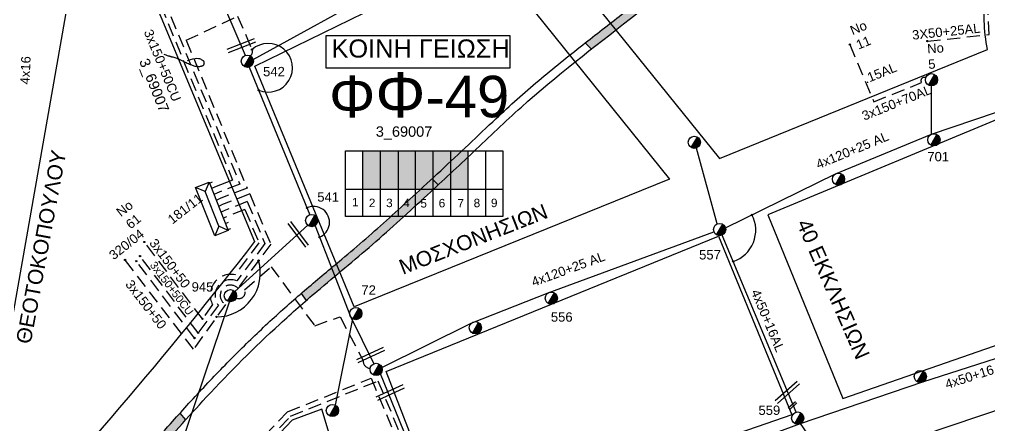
# Model space of a CAD drawing. Header units: millimetres. Extents: x 1421 to 7616, y 908 to 2861.
# Drawn here: x 5726.5 to 5913.5, y 2525.1 to 2603.4 of the extents above; entities that cross this region are included whole.
import ezdxf
from ezdxf.enums import TextEntityAlignment as Align

# ---------------------------------------------------------------- set-up
doc = ezdxf.new("R2010")
doc.units = ezdxf.units.MM
doc.linetypes.add('DASHED', pattern=[19.05, 12.7, -6.35])
for name, color, linetype, lineweight in [('3x150+50', 7, 'Continuous', 30), ('3x150+70', 7, 'Continuous', 30), ('3X50+25AL', 7, 'DASHED', 30), ('Άγνωστα', 7, 'Continuous', 30), ('Γυμνά εναέρια ΧΤ (3Φ)   4x16AL', 7, 'Continuous', 30), ('Γυμνά εναέρια ΧΤ και ΦΟΠ (3Φ)   4x50+16AL', 7, 'Continuous', 30), ('Καλώδια ΧΤ   3x150+50CU', 7, 'DASHED', 30), ('Καλώδια ΧΤ   3x150+70AL', 7, 'DASHED', 30), ('Καλώδια ΧΤ   3x150AL+50CU', 7, 'DASHED', 30), ('Συνεστραμμένα ΧΤ   4x120+25 AL', 7, 'SYN_LINE', 30), ('Υπόγεια Καλώδια Δικτύου ΧΤ   .15', 7, 'DASHED', 30)]:
    doc.layers.add(name, color=color, linetype=linetype, lineweight=lineweight)
for name, color, linetype in [('Pillar OTE', 7, 'Continuous'), ('TEXT ΚΑΛΩΔΙΩΝ', 7, 'Continuous'), ('ΑΓΝΩΣΤΟ ΕΝΑΕΡΙΟ ΚΑΛΩΔΙΟ', 7, 'Continuous'), ('ΑΓΝΩΣΤΟ ΥΠΟΓΕΙΟ ΚΑΛΩΔΙΟ', 7, 'DASHED'), ('Επιγραφές - Σχήματα', 7, 'Continuous'), ('Μηχανική τομή', 7, 'Continuous'), ('Στύλος ΦΜ', 7, 'Continuous'), ('Στύλος ΦΜ @ 1', 7, 'Continuous'), ('Συνδέσεις', 7, 'Continuous'), ('Τομή', 7, 'Continuous'), ('Υποσταθμός πόλεως', 7, 'Continuous'), ('Υπόβαθρο ΔΕΗ', 7, 'Continuous')]:
    doc.layers.add(name, color=color, linetype=linetype)
doc.styles.add('arial', font='ARIAL.TTF')
doc.styles.get("Standard").update_dxf_attribs({"font": 'ARIAL.TTF', "height": 1.8})
doc.linetypes.add('SYN_LINE', pattern='A,0.5,-0.0001,["/\\/\\/\\/",Standard,S=0.1,R=0,X=0,Y=-0.05],-0.25', length=0.7501)

# ---------------------------------------------------------------- blocks, each defined once
blk = doc.blocks.new('ΥΠΑΡΧΩΝ ΤΣΙΜΕΝΤΕΝΙΟΣ ΣΤΥΛΟΣ')
at = {"layer": 'Στύλος ΦΜ'}
blk.add_hatch(color=7, dxfattribs=at).paths.add_polyline_path([(-1.29, -2.28, 0.574793), (2.62, 0, 0.268822), (1.3, 2.27)])
at = {"layer": 'Στύλος ΦΜ', "color": 7}
blk.add_line((-1.29, -2.28), (1.3, 2.27), dxfattribs=at)
blk.add_circle((0, 0), 2.62, dxfattribs=at)
at = {"layer": 'Στύλος ΦΜ', "flags": 4}
for tag, p in [('ΑΡΙΘΜΟΣ', (-4.68, 8.05)), ('ΤΥΠΟΣ', (-4.91, 3.03))]:
    blk.add_attdef(tag, p, '', height=4, dxfattribs=at)
blk = doc.blocks.new('ΥΠΟΣΤΑΘΜΟΣ ΠΟΛΕΩΣ 9 ΑΝΑΧΩΡΗΣΕΩΝ')
at = {"layer": 'Υποσταθμός πόλεως', "ltscale": 40}
for p, q in [((-9.63, -2.82), (-9.63, -4)), ((-7.12, -2.82), (-7.12, -4)), ((-4.84, -2.82), (-4.84, -4)), ((-2.36, -2.82), (-2.36, -4)), ((0.09, -2.82), (0.09, -4)), ((2.55, -2.82), (2.55, -4)), ((5.02, -2.82), (5.02, -4)), ((7.48, -2.82), (7.48, -4)), ((9.61, -2.82), (9.61, -4))]:
    blk.add_line(p, q, dxfattribs=at)
blk.add_lwpolyline([(-10.02, 2.82), (10.02, 2.82), (10.02, -2.82), (-10.02, -2.82)], close=True, dxfattribs=at)
for points in [[(-7.21, 0), (-10.02, 2.82)], [(-10.02, -2.82), (-7.21, 0)], [(-7.21, 0), (7.21, 0)], [(7.21, 0), (10.02, 2.82)], [(10.02, -2.82), (7.21, 0)]]:
    blk.add_lwpolyline(points, dxfattribs=at)
at = {"layer": 'Υποσταθμός πόλεως', "linetype": 'SYN_LINE', "ltscale": 40, "flags": 1}
for tag, p in [('ΜΕΤΑΣΧΗΜΑΤΙΣΜΟΣ', (10.79, 1.71)), ('ΙΣΧΥΣ', (10.77, -1.08)), ('ΑΡΙΘΜΟΣ', (10.89, -3.8))]:
    blk.add_attdef(tag, p, '', height=1.8, dxfattribs=at)
blk = doc.blocks.new('_ΣΥΝΔΕΣΗ')
at = {"layer": 'Συνδέσεις', "linetype": 'SYN_LINE', "ltscale": 40}
blk.add_hatch(color=256, dxfattribs=at).paths.add_polyline_path([(0.5, -0.01, 1), (-0.5, -0.01, 1)])
at = {"layer": 'Συνδέσεις'}
blk.add_circle((0, -0.01), 0.5, dxfattribs=at)
blk = doc.blocks.new('ΤΟΜΗ')
at = {"layer": 'Τομή', "ltscale": 40}
for p, q in [((11.33, -0.65), (-11.4, -0.65)), ((11.33, -3.42), (-11.4, -3.42))]:
    blk.add_line(p, q, dxfattribs=at)
blk = doc.blocks.new('ΜΗΧΑΝΙΚΗ ΤΟΜΗ')
at = {"layer": 'Μηχανική τομή', "ltscale": 40}
for p, q in [((-3.79, 1.21), (3.79, 1.21)), ((3.79, -0.34), (-3.79, -0.34))]:
    blk.add_line(p, q, dxfattribs=at)

msp = doc.modelspace()

# ---------------------------------------------------------------- hatches: boundary and pattern name
at = {"layer": 'Καλώδια ΧΤ   3x150AL+50CU', "linetype": 'DASHED', "lineweight": -3, "ltscale": 0.2}
h = msp.add_hatch(color=1, dxfattribs=at)
h.dxf.hatch_style = 1
h.paths.add_polyline_path([(5796.11, 2578.02), (5792.67, 2578.02), (5792.67, 2570.66), (5796.11, 2570.66)])
h = msp.add_hatch(color=2, dxfattribs=at)
h.dxf.hatch_style = 1
h.paths.add_polyline_path([(5796.11, 2570.66), (5799.55, 2570.66), (5799.55, 2578.02), (5796.11, 2578.02)])
h = msp.add_hatch(color=5, dxfattribs=at)
h.dxf.hatch_style = 1
h.paths.add_polyline_path([(5802.85, 2578.02), (5799.55, 2578.02), (5799.55, 2570.66), (5802.85, 2570.65)])
h = msp.add_hatch(color=173, dxfattribs=at)
h.dxf.hatch_style = 1
h.paths.add_polyline_path([(5802.85, 2570.65), (5806.23, 2570.65), (5806.24, 2578.02), (5802.85, 2578.02)])
h = msp.add_hatch(color=85, dxfattribs=at)
h.dxf.hatch_style = 1
h.paths.add_polyline_path([(5806.23, 2570.65), (5809.63, 2570.65), (5809.63, 2578.02), (5806.24, 2578.02)])
h = msp.add_hatch(color=30, dxfattribs=at)
h.dxf.hatch_style = 1
h.paths.add_polyline_path([(5809.57, 2570.65), (5812.97, 2570.65), (5812.97, 2578.02), (5809.57, 2578.02)])
at = {"layer": 'Υπόβαθρο ΔΕΗ', "lineweight": -3, "ltscale": 0.1}
h = msp.add_hatch(color=256, dxfattribs=at)
h.dxf.hatch_style = 1
edge = h.paths.add_edge_path()
edge.add_spline(control_points=[(5691.94, 2442.28), (5692.16, 2442.58), (5694.87, 2446.18), (5700.26, 2453.48), (5706.97, 2462.99), (5711.5, 2468.97), (5713.29, 2471.32)], knot_values=[260.98887, 260.98887, 260.98887, 260.98887, 262.113706, 274.518577, 288.177921, 297.038871, 297.038871, 297.038871, 297.038871], degree=3, periodic=0)
edge.add_line((5713.29, 2471.32), (5712.02, 2472.42))
edge.add_spline(control_points=[(5712.02, 2472.42), (5711.88, 2472.24), (5711.75, 2472.06), (5710.37, 2470.25), (5709.13, 2468.61), (5706.68, 2465.33), (5705.47, 2463.67), (5702.37, 2459.38), (5700.49, 2456.74), (5697.1, 2452.03), (5695.58, 2449.96), (5692.92, 2446.37), (5691.78, 2444.85), (5690.64, 2443.33)], knot_values=[261.050003, 261.050003, 261.050003, 261.050003, 261.732834, 261.732834, 267.859852, 267.859852, 273.986871, 273.986871, 283.703429, 283.703429, 291.439526, 291.439526, 297.142348, 297.142348, 297.142348, 297.142348], degree=3, periodic=0)
edge.add_line((5690.64, 2443.33), (5691.94, 2442.28))
edge = h.paths.add_edge_path()
edge.add_spline(control_points=[(5735.17, 2499.23), (5735.83, 2500.01), (5738.55, 2503.27), (5744.03, 2509.97), (5749.33, 2515.89), (5752.46, 2519.4), (5752.66, 2519.62)], knot_values=[332.50931, 332.50931, 332.50931, 332.50931, 335.550703, 345.259731, 358.48712, 359.372362, 359.372362, 359.372362, 359.372362], degree=3, periodic=0)
edge.add_spline(control_points=[(5752.66, 2519.62), (5754.61, 2521.81), (5756.55, 2524), (5758.51, 2526.17)], knot_values=[359.372362, 359.372362, 359.372362, 359.372362, 368.154974, 368.154974, 368.154974, 368.154974], degree=3, periodic=0)
edge.add_line((5758.51, 2526.17), (5757.44, 2527.47))
edge.add_spline(control_points=[(5757.44, 2527.47), (5756.82, 2526.79), (5756.2, 2526.1), (5754.22, 2523.88), (5752.85, 2522.35), (5751.49, 2520.82)], knot_values=[359.492505, 359.492505, 359.492505, 359.492505, 362.259038, 362.259038, 368.403252, 368.403252, 368.403252, 368.403252], degree=3, periodic=0)
edge.add_spline(control_points=[(5751.49, 2520.82), (5751.41, 2520.73), (5751.32, 2520.63), (5749.79, 2518.91), (5748.34, 2517.29), (5745.75, 2514.36), (5744.6, 2513.06), (5742.33, 2510.43), (5741.21, 2509.1), (5738.58, 2505.94), (5737.07, 2504.11), (5735.03, 2501.66), (5734.5, 2501.02), (5733.97, 2500.39)], knot_values=[332.62243, 332.62243, 332.62243, 332.62243, 333.004816, 333.004816, 339.531417, 339.531417, 344.713491, 344.713491, 349.895565, 349.895565, 357.003007, 357.003007, 359.492505, 359.492505, 359.492505, 359.492505], degree=3, periodic=0)
edge.add_line((5733.97, 2500.39), (5735.17, 2499.23))
edge = h.paths.add_edge_path()
edge.add_spline(control_points=[(5896.61, 2646.8), (5901.45, 2651.15), (5906.27, 2655.53), (5910.89, 2660.11)], knot_values=[551.674484, 551.674484, 551.674484, 551.674484, 571.199355, 571.199355, 571.199355, 571.199355], degree=3, periodic=0)
edge.add_spline(control_points=[(5910.89, 2660.11), (5910.91, 2660.13), (5912.76, 2661.95), (5914.57, 2663.81), (5916.34, 2665.68)], knot_values=[571.199355, 571.199355, 571.199355, 571.199355, 571.281656, 578.987754, 578.987754, 578.987754, 578.987754], degree=3, periodic=0)
edge.add_spline(control_points=[(5916.34, 2665.68), (5917.15, 2666.53), (5917.96, 2667.39), (5918.76, 2668.26)], knot_values=[578.987754, 578.987754, 578.987754, 578.987754, 582.527531, 582.527531, 582.527531, 582.527531], degree=3, periodic=0)
edge.add_line((5918.76, 2668.26), (5917.63, 2669.49))
edge.add_spline(control_points=[(5917.63, 2669.49), (5916.8, 2668.6), (5915.97, 2667.71), (5915.14, 2666.83)], knot_values=[579.000974, 579.000974, 579.000974, 579.000974, 582.663195, 582.663195, 582.663195, 582.663195], degree=3, periodic=0)
edge.add_spline(control_points=[(5915.14, 2666.83), (5914.92, 2666.6), (5914.69, 2666.37), (5912.47, 2664.04), (5910.44, 2661.99), (5907.86, 2659.47), (5907.34, 2658.98), (5906.83, 2658.48)], knot_values=[567.142828, 567.142828, 567.142828, 567.142828, 568.110213, 568.110213, 576.851211, 576.851211, 579.000974, 579.000974, 579.000974, 579.000974], degree=3, periodic=0)
edge.add_spline(control_points=[(5906.83, 2658.48), (5904.73, 2656.47), (5902.6, 2654.49), (5897.77, 2650.08), (5895.06, 2647.65), (5891.3, 2644.28), (5890.25, 2643.34), (5889.21, 2642.4)], knot_values=[543.23113, 543.23113, 543.23113, 543.23113, 552.002269, 552.002269, 562.923172, 562.923172, 567.142828, 567.142828, 567.142828, 567.142828], degree=3, periodic=0)
edge.add_line((5889.21, 2642.4), (5890.25, 2641.1))
edge.add_spline(control_points=[(5890.25, 2641.1), (5891.65, 2642.35), (5893.76, 2644.25), (5895.88, 2646.15), (5896.61, 2646.8)], knot_values=[543.137533, 543.137533, 543.137533, 543.137533, 548.757021, 551.674464, 551.674464, 551.674464, 551.674464], degree=3, periodic=0)
edge.add_spline(control_points=[(5896.61, 2646.8), (5896.61, 2646.8), (5896.61, 2646.8), (5896.61, 2646.8)], knot_values=[551.674464, 551.674464, 551.674464, 551.674464, 551.674484, 551.674484, 551.674484, 551.674484], degree=3, periodic=0)
edge = h.paths.add_edge_path()
edge.add_spline(control_points=[(5952.15, 2709.84), (5953.69, 2712.08), (5956.79, 2716.68), (5959.77, 2721.36), (5961.25, 2723.76)], knot_values=[635.891223, 635.891223, 635.891223, 635.891223, 644.044754, 652.524779, 652.524779, 652.524779, 652.524779], degree=3, periodic=0)
edge.add_spline(control_points=[(5961.25, 2723.76), (5961.27, 2723.79), (5961.29, 2723.82), (5961.3, 2723.85)], knot_values=[652.524779, 652.524779, 652.524779, 652.524779, 652.626047, 652.626047, 652.626047, 652.626047], degree=3, periodic=0)
edge.add_spline(control_points=[(5961.3, 2723.85), (5961.75, 2724.57), (5962.19, 2725.3), (5962.63, 2726.03)], knot_values=[652.626047, 652.626047, 652.626047, 652.626047, 655.179142, 655.179142, 655.179142, 655.179142], degree=3, periodic=0)
edge.add_line((5962.63, 2726.03), (5961.16, 2726.81))
edge.add_spline(control_points=[(5961.16, 2726.81), (5960.75, 2726.14), (5960.34, 2725.47), (5959.93, 2724.81)], knot_values=[652.722274, 652.722274, 652.722274, 652.722274, 655.080982, 655.080982, 655.080982, 655.080982], degree=3, periodic=0)
edge.add_spline(control_points=[(5959.88, 2724.73), (5957.98, 2721.64), (5956.02, 2718.58), (5952.94, 2713.96), (5951.87, 2712.37), (5950.78, 2710.79)], knot_values=[635.895337, 635.895337, 635.895337, 635.895337, 646.850294, 646.850294, 652.628958, 652.628958, 652.628958, 652.628958], degree=3, periodic=0)
edge.add_spline(control_points=[(5950.78, 2710.79), (5948.44, 2707.41), (5946.04, 2704.07), (5943.58, 2700.77)], knot_values=[623.496411, 623.496411, 623.496411, 623.496411, 635.895317, 635.895317, 635.895317, 635.895317], degree=3, periodic=0)
edge.add_spline(control_points=[(5943.58, 2700.77), (5942.78, 2699.69), (5941.97, 2698.62), (5941.16, 2697.56)], knot_values=[619.46154, 619.46154, 619.46154, 619.46154, 623.496411, 623.496411, 623.496411, 623.496411], degree=3, periodic=0)
edge.add_line((5941.16, 2697.56), (5942.41, 2696.44))
edge.add_spline(control_points=[(5942.41, 2696.44), (5943.23, 2697.52), (5944.05, 2698.61), (5944.86, 2699.7)], knot_values=[619.321416, 619.321416, 619.321416, 619.321416, 623.404559, 623.404559, 623.404559, 623.404559], degree=3, periodic=0)
edge.add_spline(control_points=[(5944.86, 2699.7), (5945.68, 2700.79), (5948.15, 2704.15), (5950.56, 2707.54), (5952.15, 2709.84)], knot_values=[623.404559, 623.404559, 623.404559, 623.404559, 627.502698, 635.891223, 635.891223, 635.891223, 635.891223], degree=3, periodic=0)
h = msp.add_hatch(color=256, dxfattribs=at)
h.dxf.hatch_style = 1
edge = h.paths.add_edge_path()
edge.add_spline(control_points=[(5841.42, 2601.31), (5842.37, 2602.05), (5849.53, 2607.62), (5856.65, 2613.25), (5862.82, 2618.15), (5862.83, 2618.16)], knot_values=[480.140819, 480.140819, 480.140819, 480.140819, 483.750221, 507.333051, 507.379034, 507.379034, 507.379034, 507.379034], degree=3, periodic=0)
edge.add_line((5862.83, 2618.16), (5861.82, 2619.49))
edge.add_spline(control_points=[(5861.82, 2619.49), (5860.36, 2618.33), (5858.89, 2617.16), (5852.48, 2612.08), (5847.53, 2608.18), (5841.83, 2603.74), (5841.1, 2603.18), (5840.37, 2602.61)], knot_values=[480.111372, 480.111372, 480.111372, 480.111372, 485.732626, 485.732626, 504.663601, 504.663601, 507.423105, 507.423105, 507.423105, 507.423105], degree=3, periodic=0)
edge.add_line((5840.37, 2602.61), (5841.42, 2601.31))
edge = h.paths.add_edge_path()
edge.add_line((5841.42, 2601.31), (5840.37, 2602.61))
edge.add_spline(control_points=[(5840.37, 2602.61), (5838.76, 2601.36), (5837.15, 2600.11), (5835.55, 2598.84)], knot_values=[474.002815, 474.002815, 474.002815, 474.002815, 480.111372, 480.111372, 480.111372, 480.111372], degree=3, periodic=0)
edge.add_line((5835.55, 2598.84), (5836.72, 2597.64))
edge.add_spline(control_points=[(5836.72, 2597.64), (5838.28, 2598.87), (5839.85, 2600.09), (5841.42, 2601.31)], knot_values=[474.177458, 474.177458, 474.177458, 474.177458, 480.140819, 480.140819, 480.140819, 480.140819], degree=3, periodic=0)
h = msp.add_hatch(color=256, dxfattribs=at)
h.dxf.hatch_style = 1
edge = h.paths.add_edge_path()
edge.add_spline(control_points=[(5781.76, 2549.16), (5782.45, 2549.77), (5786.69, 2553.4), (5794.7, 2559.95), (5802.32, 2566.96), (5806.5, 2570.83), (5807.18, 2571.46)], knot_values=[400.869272, 400.869272, 400.869272, 400.869272, 403.628461, 417.606851, 431.908587, 434.690171, 434.690171, 434.690171, 434.690171], degree=3, periodic=0)
edge.add_line((5807.18, 2571.46), (5806.02, 2572.66))
edge.add_spline(control_points=[(5806.02, 2572.66), (5804.78, 2571.51), (5803.54, 2570.36), (5799.3, 2566.46), (5796.3, 2563.73), (5791.71, 2559.76), (5790.16, 2558.45), (5786.36, 2555.25), (5784.09, 2553.37), (5781.48, 2551.13), (5781.12, 2550.82), (5780.76, 2550.5)], knot_values=[400.989428, 400.989428, 400.989428, 400.989428, 406.070588, 406.070588, 418.292224, 418.292224, 424.403041, 424.403041, 433.225431, 433.225431, 434.653978, 434.653978, 434.653978, 434.653978], degree=3, periodic=0)
edge.add_line((5780.76, 2550.5), (5781.76, 2549.16))

# ---------------------------------------------------------------- linework, layer by layer
at = {"layer": '3x150+50', "color": 30, "linetype": 'DASHED', "lineweight": -3, "ltscale": 0.2}
msp.add_lwpolyline([(5770.87, 2569.72), (5774.94, 2560.03), (5768.62, 2551.55, 1.152752), (5766.2, 2548.43), (5760.06, 2539.78)], format="xyb", dxfattribs=at)
for points in [[(5770.87, 2569.72), (5765.44, 2567.6)], [(5760.06, 2539.78), (5746.86, 2557)]]:
    msp.add_lwpolyline(points, dxfattribs=at)
at = {"layer": '3x150+50', "color": 1, "linetype": 'DASHED', "lineweight": -3, "ltscale": 0.2}
msp.add_lwpolyline([(5770.41, 2568.23), (5773.8, 2560.17), (5768.42, 2552.96, 0.771992), (5764.85, 2548.26), (5760.23, 2541.95)], format="xyb", dxfattribs=at)
msp.add_lwpolyline([(5770.41, 2568.23), (5765.89, 2566.47)], dxfattribs=at)
at = {"layer": '3x150+50', "color": 2, "linetype": 'DASHED', "lineweight": -3, "ltscale": 0.2}
msp.add_lwpolyline([(5769.96, 2566.72), (5772.65, 2560.31), (5768.05, 2554.14, 0.633012), (5763.72, 2548.38), (5761.77, 2545.64)], format="xyb", dxfattribs=at)
for points in [[(5769.96, 2566.72), (5766.35, 2565.31)], [(5761.77, 2545.64), (5750.57, 2560.45)]]:
    msp.add_lwpolyline(points, dxfattribs=at)
at = {"layer": '3x150+70', "color": 1, "linetype": 'DASHED', "lineweight": -3, "ltscale": 0.2}
msp.add_lwpolyline([(5758, 2506.67), (5778.19, 2527.74), (5794.29, 2534.21), (5806.45, 2505.17, 0.2298), (5808.08, 2501.32), (5820.45, 2455.5, 0.474418), (5821.34, 2453.42)], format="xyb", dxfattribs=at)
at = {"layer": '3x150+70', "color": 5, "linetype": 'DASHED', "lineweight": -3, "ltscale": 0.2}
msp.add_lwpolyline([(5758.13, 2505.39), (5778.75, 2526.89), (5795.59, 2533.68), (5807.52, 2505.2, 0.484976), (5808.41, 2503.24)], format="xyb", dxfattribs=at)
at = {"layer": '3X50+25AL', "color": 1, "lineweight": -3, "ltscale": 0.2}
msp.add_lwpolyline([(5901.47, 2599.17), (5913.36, 2600.42)], dxfattribs=at)
at = {"layer": 'Pillar OTE', "lineweight": -3, "ltscale": 40}
for points in [[(5789.34, 2565.38), (5789.34, 2578.02), (5819.68, 2578.02), (5819.68, 2565.36), (5789.34, 2565.39)], [(5792.67, 2565.38), (5792.67, 2578.02)], [(5796.11, 2565.38), (5796.11, 2578.02)], [(5799.55, 2565.38), (5799.55, 2578.02)], [(5802.85, 2565.37), (5802.85, 2578.02)], [(5806.23, 2565.37), (5806.24, 2578.02)], [(5809.63, 2565.37), (5809.63, 2578.02)], [(5812.97, 2565.36), (5812.97, 2578.02)], [(5816.36, 2565.36), (5816.36, 2578.02)], [(5789.34, 2570.67), (5819.68, 2570.64)]]:
    msp.add_lwpolyline(points, dxfattribs=at)
at = {"layer": 'Άγνωστα', "lineweight": -3}
msp.add_lwpolyline([(5758.88, 2595.41), (5759.45, 2595.63), (5759.94, 2595.76), (5760.36, 2595.84), (5760.7, 2595.86), (5760.98, 2595.84), (5761.21, 2595.79), (5761.4, 2595.73), (5761.55, 2595.65), (5761.67, 2595.59), (5761.78, 2595.52), (5761.85, 2595.46), (5761.92, 2595.41), (5761.96, 2595.35), (5762, 2595.29), (5762.02, 2595.23), (5762.04, 2595.17), (5762.05, 2595.1), (5762.06, 2595.02), (5762.07, 2594.95), (5762.06, 2594.87), (5762.06, 2594.79), (5762.04, 2594.72), (5762.02, 2594.65), (5761.99, 2594.58), (5761.94, 2594.52), (5761.89, 2594.47), (5761.83, 2594.43), (5761.77, 2594.39), (5761.69, 2594.35), (5761.61, 2594.32), (5761.53, 2594.3), (5761.43, 2594.27), (5761.33, 2594.26), (5761.23, 2594.24), (5761.12, 2594.23), (5761.01, 2594.23), (5760.89, 2594.23), (5760.76, 2594.24), (5760.63, 2594.25), (5760.49, 2594.27), (5760.35, 2594.3), (5760.2, 2594.34), (5760.04, 2594.39), (5759.87, 2594.45), (5759.69, 2594.51), (5759.5, 2594.59), (5759.3, 2594.68), (5759.08, 2594.78), (5758.85, 2594.89), (5758.61, 2595.01), (5758.36, 2595.13), (5758.11, 2595.26), (5757.85, 2595.38), (5757.6, 2595.5), (5757.35, 2595.62), (5757.12, 2595.72), (5756.89, 2595.81), (5756.68, 2595.88), (5756.49, 2595.95), (5756.31, 2596), (5756.15, 2596.05), (5756.01, 2596.08), (5755.88, 2596.11), (5755.78, 2596.14), (5755.7, 2596.16), (5755.64, 2596.17), (5755.6, 2596.18), (5755.57, 2596.19), (5755.55, 2596.19), (5755.54, 2596.19), (5755.54, 2596.19), (5755.53, 2596.19), (5755.53, 2596.19), (5755.51, 2596.2), (5755.47, 2596.21), (5755.39, 2596.24), (5755.25, 2596.29), (5755.04, 2596.36), (5754.75, 2596.45), (5754.36, 2596.58)], dxfattribs=at)
at = {"layer": 'ΑΓΝΩΣΤΟ ΕΝΑΕΡΙΟ ΚΑΛΩΔΙΟ', "color": 27, "linetype": 'SYN_LINE', "lineweight": -3, "ltscale": 10}
msp.add_lwpolyline([(5902.29, 2581.22), (5902.26, 2590.54)], dxfattribs=at)
at = {"layer": 'ΑΓΝΩΣΤΟ ΕΝΑΕΡΙΟ ΚΑΛΩΔΙΟ', "color": 27, "lineweight": -3, "ltscale": 0.1}
for points in [[(5768, 2550.93), (5782.06, 2563.68)], [(5755.69, 2515.47), (5766.96, 2548.95)], [(5808.76, 2503.96), (5796.09, 2535.08)]]:
    msp.add_lwpolyline(points, dxfattribs=at)
at = {"layer": 'ΑΓΝΩΣΤΟ ΕΝΑΕΡΙΟ ΚΑΛΩΔΙΟ', "color": 85, "linetype": 'SYN_LINE', "lineweight": -3, "ltscale": 15}
msp.add_lwpolyline([(5787.4, 2529.01), (5790.73, 2545.63)], dxfattribs=at)
at = {"layer": 'ΑΓΝΩΣΤΟ ΥΠΟΓΕΙΟ ΚΑΛΩΔΙΟ', "color": 27, "lineweight": -3, "ltscale": 0.2}
msp.add_lwpolyline([(5768.25, 2549.69, 0.706698), (5769.9, 2551.22), (5774.99, 2555.7), (5783.4, 2544.33), (5788.29, 2546.05), (5792.75, 2537.6, 0.411634), (5794.08, 2536.11, 0.312955)], format="xyb", dxfattribs=at)
at = {"layer": 'Γυμνά εναέρια ΧΤ (3Φ)   4x16AL', "color": 85, "lineweight": -3, "ltscale": 0.1}
msp.add_lwpolyline([(5770.76, 2594.17), (5782.46, 2565.71)], dxfattribs=at)
at = {"layer": 'Γυμνά εναέρια ΧΤ (3Φ)   4x16AL', "color": 173, "lineweight": -3, "ltscale": 0.1}
msp.add_lwpolyline([(5767.57, 2572.4), (5764.08, 2571.04)], dxfattribs=at)
at = {"layer": 'Γυμνά εναέρια ΧΤ και ΦΟΠ (3Φ)   4x50+16AL', "color": 5, "lineweight": -3, "ltscale": 0.1}
for points in [[(5770.06, 2596.41), (5755.08, 2631.19), (5745.03, 2658.93)], [(5810.76, 2503.06), (5827.73, 2507.77), (5847.29, 2514.47), (5877, 2525.46), (5900.62, 2533.48), (5921.78, 2540.29), (5952.22, 2548.13)]]:
    msp.add_lwpolyline(points, dxfattribs=at)
at = {"layer": 'Γυμνά εναέρια ΧΤ και ΦΟΠ (3Φ)   4x50+16AL', "color": 85, "lineweight": -3, "ltscale": 0.1}
for points in [[(5771.55, 2595.63), (5797.07, 2609.68), (5816.96, 2619.03), (5860.84, 2639.02)], [(5783.46, 2563.6), (5790.27, 2546.1), (5794.78, 2536.99)]]:
    msp.add_lwpolyline(points, dxfattribs=at)
at = {"layer": 'Γυμνά εναέρια ΧΤ και ΦΟΠ (3Φ)   4x50+16AL', "color": 27, "lineweight": -3, "ltscale": 0.1}
for points in [[(5860.98, 2563.94), (5856.98, 2578.57)], [(5876.17, 2527.66), (5861.91, 2561.78)]]:
    msp.add_lwpolyline(points, dxfattribs=at)
at = {"layer": 'Γυμνά εναέρια ΧΤ και ΦΟΠ (3Φ)   4x50+16AL', "color": 1, "lineweight": -3, "ltscale": 0.1}
msp.add_lwpolyline([(5896.02, 2480.82), (5893.36, 2501.77), (5877, 2525.46)], dxfattribs=at)
at = {"layer": 'Επιγραφές - Σχήματα', "color": 173, "lineweight": -3}
msp.add_lwpolyline([(5785.54, 2594), (5821.05, 2594), (5821.05, 2600.18), (5785.54, 2600.18)], close=True, dxfattribs=at)
at = {"layer": 'Καλώδια ΧΤ   3x150+50CU', "color": 173, "lineweight": -3, "ltscale": 0.2}
msp.add_lwpolyline([(5726.33, 2629.84, 0.709856), (5726, 2624.38), (5725.93, 2621.84), (5736.89, 2621.1), (5737.13, 2623.33), (5745.03, 2627.21), (5767.57, 2572.4)], format="xyb", dxfattribs=at)
at = {"layer": 'Καλώδια ΧΤ   3x150+50CU', "color": 5, "lineweight": -3, "ltscale": 0.2}
for points in [[(5728.37, 2622.68), (5736, 2622.17), (5736.19, 2623.99), (5745.55, 2628.58), (5768.97, 2571.62)], [(5768.97, 2571.62), (5764.54, 2569.9)]]:
    msp.add_lwpolyline(points, dxfattribs=at)
at = {"layer": 'Καλώδια ΧΤ   3x150+50CU', "color": 85, "lineweight": -3, "ltscale": 0.2}
msp.add_lwpolyline([(5758.66, 2599.33), (5768.53, 2603.98), (5771.32, 2597.54, -0.344026), (5771.01, 2596.32, -1.460258)], format="xyb", dxfattribs=at)
for points in [[(5758.66, 2599.33), (5770.37, 2570.84)], [(5770.37, 2570.84), (5764.99, 2568.75)]]:
    msp.add_lwpolyline(points, dxfattribs=at)
at = {"layer": 'Καλώδια ΧΤ   3x150+50CU', "color": 1, "lineweight": -3, "ltscale": 0.2}
for points in [[(5760.95, 2542.93), (5749.74, 2557.74)], [(5760.23, 2541.95), (5749.02, 2556.76)]]:
    msp.add_lwpolyline(points, dxfattribs=at)
at = {"layer": 'Καλώδια ΧΤ   3x150+70AL', "color": 1, "lineweight": -3, "ltscale": 0.2}
msp.add_lwpolyline([(5913.36, 2600.42), (5913.08, 2606.69, -0.534354), (5912.14, 2610.1), (5907.54, 2612.34, -0.60596), (5904.08, 2614.43), (5865.8, 2635.61), (5882.83, 2667.24, 0.657258), (5884.07, 2668.02)], format="xyb", dxfattribs=at)
at = {"layer": 'Καλώδια ΧΤ   3x150+70AL', "color": 27, "lineweight": -3, "ltscale": 0.2}
msp.add_lwpolyline([(5891.14, 2587.48), (5891.14, 2587.48), (5900.35, 2591.18, -0.798325), (5901.16, 2592.11, -0.777971)], format="xyb", dxfattribs=at)
at = {"layer": 'Συνεστραμμένα ΧΤ   4x120+25 AL', "color": 27, "lineweight": -3, "ltscale": 10}
for points in [[(5862.56, 2563.21), (5883.77, 2573.59), (5902.29, 2581.22), (5918.8, 2586.86)], [(5796.36, 2536.27), (5813.57, 2544.82), (5828.4, 2550.65), (5860.35, 2562.41)]]:
    msp.add_lwpolyline(points, dxfattribs=at)
at = {"layer": 'Υπόβαθρο ΔΕΗ', "lineweight": -3, "ltscale": 0.1}
for points in [[(5861.39, 2576.54), (5913.07, 2597.56, -0.083121), (5912.7, 2608.66), (5859.83, 2637.06), (5825.86, 2620.62)], [(5738.8, 2623.29), (5744.58, 2625.97), (5771.81, 2560.53, -0.024506), (5718.25, 2497.86), (5716.82, 2498.58)], [(5870.7, 2565.72), (5885.16, 2530.27), (5940.27, 2549.46), (5930.87, 2579.71, -0.086148), (5919.21, 2585.85)]]:
    msp.add_lwpolyline(points, format="xyb", close=True, dxfattribs=at)
for points in [[(5771.84, 2594.35), (5816.66, 2616.26), (5851.76, 2572.55), (5791.01, 2547.95)], [(5797.19, 2535.49), (5861.19, 2561.55), (5875.34, 2527.13), (5809.25, 2504.28)], [(5956.13, 2502.47), (5944.25, 2537.93), (5889.62, 2519.48), (5904.08, 2483.21)], [(5793.47, 2499.41), (5784.8, 2528.27), (5779.03, 2526.13), (5739.13, 2483.96), (5740.79, 2481.45)]]:
    msp.add_lwpolyline(points, close=True, dxfattribs=at)
for points in [[(5835.55, 2598.84), (5836.72, 2597.64)], [(5806.02, 2572.66), (5807.18, 2571.46)], [(5780.76, 2550.5), (5781.76, 2549.16)], [(5757.44, 2527.47), (5758.51, 2526.17)]]:
    msp.add_lwpolyline(points, dxfattribs=at)
at = {"layer": 'Υπόβαθρο ΔΕΗ', "lineweight": -3}
for centre, radius, start, end in [((5774.43, 2594.03), 4.69, 246.9234, 131.5213), ((5783.18, 2564.25), 3.07, 291.7355, 114.3693), ((5862.03, 2562.73), 6.37, 288.4086, 27.8147), ((5764.46, 2554.47), 8.46, 270.1283, 16.4311)]:
    msp.add_arc(centre, radius, start, end, dxfattribs=at)
at = {"layer": 'Υπόβαθρο ΔΕΗ', "lineweight": -3, "ltscale": 0.1}
msp.add_open_spline([(5490.15, 2288.88), (5490.87, 2288.89), (5491.59, 2288.89), (5493.74, 2288.91), (5495.17, 2288.94), (5497.8, 2289.06), (5499.01, 2289.16), (5501.43, 2289.43), (5502.64, 2289.61), (5506.25, 2290.26), (5508.65, 2290.84), (5512.66, 2292.01), (5514.29, 2292.54), (5517.52, 2293.68), (5519.13, 2294.29), (5522.16, 2295.48), (5523.59, 2296.04), (5526.43, 2297.19), (5527.84, 2297.77), (5531.22, 2299.21), (5533.17, 2300.07), (5537.38, 2302.06), (5539.62, 2303.21), (5543.68, 2305.4), (5545.51, 2306.42), (5549.13, 2308.49), (5550.92, 2309.55), (5554.75, 2311.89), (5556.78, 2313.17), (5560.79, 2315.82), (5562.77, 2317.19), (5567.67, 2320.66), (5570.58, 2322.79), (5575.52, 2326.44), (5577.55, 2327.95), (5581.62, 2330.97), (5583.65, 2332.48), (5588.68, 2336.28), (5591.67, 2338.58), (5598.59, 2344.11), (5602.49, 2347.39), (5608.23, 2352.48), (5610.13, 2354.22), (5613.89, 2357.75), (5615.76, 2359.55), (5619.45, 2363.1), (5621.27, 2364.86), (5624.93, 2368.37), (5626.76, 2370.11), (5632.27, 2375.34), (5635.92, 2378.82), (5643.08, 2385.93), (5646.58, 2389.55), (5651.44, 2394.94), (5652.91, 2396.62), (5655.79, 2400.04), (5657.21, 2401.77), (5660.34, 2405.66), (5662.06, 2407.82), (5665.07, 2411.57), (5666.36, 2413.16), (5668.97, 2416.32), (5670.28, 2417.89), (5674.21, 2422.59), (5676.83, 2425.71), (5681.95, 2432.03), (5684.46, 2435.23), (5689.33, 2441.58), (5691.7, 2444.73), (5695.58, 2449.96), (5697.1, 2452.03), (5700.49, 2456.74), (5702.37, 2459.38), (5705.47, 2463.67), (5706.68, 2465.33), (5709.13, 2468.61), (5710.37, 2470.25), (5712.95, 2473.64), (5714.3, 2475.4), (5717.12, 2479.13), (5718.6, 2481.1), (5721.58, 2485.06), (5723.08, 2487.04), (5725.79, 2490.5), (5726.99, 2491.99), (5729.41, 2494.94), (5730.63, 2496.4), (5733.09, 2499.34), (5734.33, 2500.82), (5737.07, 2504.11), (5738.58, 2505.94), (5741.21, 2509.1), (5742.33, 2510.43), (5744.6, 2513.06), (5745.75, 2514.36), (5748.34, 2517.29), (5749.79, 2518.91), (5752.68, 2522.16), (5754.13, 2523.79), (5757.7, 2527.77), (5759.83, 2530.12), (5764.18, 2534.75), (5766.39, 2537.04), (5770.79, 2541.41), (5772.97, 2543.51), (5777.38, 2547.56), (5779.6, 2549.52), (5784.09, 2553.37), (5786.36, 2555.25), (5790.16, 2558.45), (5791.71, 2559.76), (5796.3, 2563.73), (5799.3, 2566.46), (5804.09, 2570.87), (5805.89, 2572.53), (5809.47, 2575.86), (5811.26, 2577.53), (5814.81, 2580.89), (5816.58, 2582.59), (5819.71, 2585.52), (5821.06, 2586.76), (5823.79, 2589.2), (5825.17, 2590.39), (5829.37, 2593.93), (5832.21, 2596.22), (5837.56, 2600.43), (5840.06, 2602.37), (5847.53, 2608.18), (5852.48, 2612.08), (5859.87, 2617.94), (5862.33, 2619.89), (5867.22, 2623.78), (5869.66, 2625.74), (5874.38, 2629.59), (5876.68, 2631.48), (5883.47, 2637.25), (5887.9, 2641.23), (5895.06, 2647.65), (5897.77, 2650.08), (5903.13, 2654.98), (5905.78, 2657.45), (5910.44, 2661.99), (5912.47, 2664.04), (5916.47, 2668.23), (5918.44, 2670.36), (5923.54, 2676.01), (5926.63, 2679.56), (5932.68, 2686.77), (5935.64, 2690.43), (5943.95, 2701.09), (5949.13, 2708.22), (5956.03, 2718.6), (5958, 2721.68), (5961.43, 2727.24), (5962.91, 2729.71), (5965.83, 2734.76), (5967.26, 2737.34), (5970.15, 2742.52), (5971.59, 2745.12), (5974.04, 2749.35), (5975.01, 2750.98), (5976.99, 2754.21), (5977.99, 2755.81), (5980.6, 2759.91), (5982.22, 2762.38), (5985.47, 2767.32), (5987.1, 2769.78), (5990.87, 2775.45), (5993.01, 2778.66), (5997.27, 2785.09), (5999.39, 2788.31), (6002.94, 2793.69), (6004.36, 2795.85), (6007.22, 2800.17), (6008.66, 2802.33), (6011.42, 2806.35), (6012.74, 2808.21), (6015.43, 2811.88), (6016.82, 2813.69), (6019.65, 2817.26), (6021.08, 2819.02), (6023.91, 2822.44), (6025.3, 2824.1), (6028.08, 2827.44), (6029.46, 2829.11), (6033.67, 2834.11), (6036.54, 2837.41), (6040.6, 2841.67), (6041.65, 2842.74), (6043.78, 2844.84), (6044.85, 2845.87), (6046.01, 2846.99), (6046.09, 2847.07), (6046.18, 2847.15)], degree=3, knots=[0, 0, 0, 0, 2.166148, 2.166148, 6.498445, 6.498445, 10.265763, 10.265763, 14.03308, 14.03308, 21.567715, 21.567715, 26.783111, 26.783111, 31.998507, 31.998507, 36.609107, 36.609107, 41.219706, 41.219706, 47.702734, 47.702734, 55.361699, 55.361699, 61.656862, 61.656862, 67.952024, 67.952024, 75.225312, 75.225312, 82.498599, 82.498599, 93.336109, 93.336109, 100.938237, 100.938237, 108.540365, 108.540365, 119.906013, 119.906013, 135.262764, 135.262764, 143.046265, 143.046265, 150.829766, 150.829766, 158.421213, 158.421213, 166.01266, 166.01266, 181.195553, 181.195553, 196.378447, 196.378447, 203.139727, 203.139727, 209.901007, 209.901007, 218.17125, 218.17125, 224.294478, 224.294478, 230.417706, 230.417706, 242.664163, 242.664163, 254.910619, 254.910619, 266.752825, 266.752825, 274.488922, 274.488922, 284.205481, 284.205481, 290.332499, 290.332499, 296.459518, 296.459518, 303.102773, 303.102773, 310.521928, 310.521928, 317.941082, 317.941082, 323.632036, 323.632036, 329.322989, 329.322989, 335.111928, 335.111928, 342.21937, 342.21937, 347.401444, 347.401444, 352.583519, 352.583519, 359.110119, 359.110119, 365.636719, 365.636719, 375.115877, 375.115877, 384.595036, 384.595036, 393.595586, 393.595586, 402.417975, 402.417975, 411.240365, 411.240365, 417.351182, 417.351182, 429.572817, 429.572817, 436.920313, 436.920313, 444.267808, 444.267808, 451.615303, 451.615303, 457.062825, 457.062825, 462.510346, 462.510346, 473.405389, 473.405389, 482.870876, 482.870876, 501.801851, 501.801851, 511.190138, 511.190138, 520.578425, 520.578425, 529.535879, 529.535879, 547.450786, 547.450786, 558.371689, 558.371689, 569.292592, 569.292592, 578.03359, 578.03359, 586.774588, 586.774588, 600.952588, 600.952588, 615.130587, 615.130587, 641.674, 641.674, 652.706754, 652.706754, 661.38308, 661.38308, 670.280364, 670.280364, 679.177647, 679.177647, 684.825847, 684.825847, 690.474048, 690.474048, 699.322624, 699.322624, 708.1712, 708.1712, 719.749064, 719.749064, 731.326928, 731.326928, 739.082483, 739.082483, 746.838037, 746.838037, 753.616582, 753.616582, 760.393168, 760.393168, 767.169755, 767.169755, 773.671582, 773.671582, 780.173409, 780.173409, 793.177063, 793.177063, 797.627508, 797.627508, 802.077954, 802.077954, 802.435638, 802.435638, 802.435638, 802.435638], dxfattribs=at)
msp.add_spline([(5490.16, 2287.22), (5499.06, 2287.5), (5515.01, 2291.04), (5522.87, 2293.97), (5536.55, 2299.83), (5547.01, 2305.36), (5558.93, 2312.6), (5569, 2319.58), (5578.71, 2326.73), (5595.27, 2339.32), (5611.11, 2352.87), (5623.93, 2365.1), (5639.24, 2379.78), (5654.56, 2396), (5666.94, 2411.23), (5680.23, 2427.26), (5692.61, 2443.18), (5699.97, 2453.16), (5707.96, 2464.24), (5717.67, 2477.08), (5726.8, 2489.07), (5737.12, 2501.56), (5743.34, 2509.03), (5752.07, 2518.96), (5762.51, 2530.53), (5776.67, 2544.64), (5783.85, 2550.96), (5794.53, 2559.98), (5805.14, 2569.57), (5813.96, 2577.8), (5823.23, 2586.46), (5844.27, 2603.53), (5862.79, 2618.13), (5880.4, 2632.45), (5894.43, 2644.85), (5910.95, 2660.17), (5923.63, 2673.64), (5937.53, 2690.18), (5947.29, 2703), (5956.7, 2716.61), (5966.6, 2732.78), (5975.58, 2748.67), (5983.92, 2761.92), (5995.53, 2779.46), (6005.65, 2794.78), (6016.35, 2810.29), (6027.52, 2824.16), (6041.87, 2840.57), (6047.34, 2845.95)], degree=3, dxfattribs=at)
at = {"layer": 'Υπόγεια Καλώδια Δικτύου ΧΤ   .15', "color": 27, "lineweight": -3, "ltscale": 0.2}
msp.add_lwpolyline([(5886.52, 2598.5), (5891.14, 2587.48)], dxfattribs=at)

# ---------------------------------------------------------------- block references
at = {"layer": 'Μηχανική τομή', "lineweight": -3, "xscale": 0.2499999999999672, "yscale": 0.2499999999999672, "zscale": 0.2499999999999672, "rotation": 42.09930060477993}
msp.add_blockref('ΜΗΧΑΝΙΚΗ ΤΟΜΗ', (5875.58, 2528.88), dxfattribs=at)
at = {"layer": 'Στύλος ΦΜ @ 1', "lineweight": -3, "ltscale": 40}
ref = msp.add_blockref('ΥΠΑΡΧΩΝ ΤΣΙΜΕΝΤΕΝΙΟΣ ΣΤΥΛΟΣ', (5770.42, 2595.29), dxfattribs=dict(at, xscale=0.4499999999998181, yscale=0.4499999999998181, zscale=0.4499999999998181))
ref.add_attrib('ΤΥΠΟΣ', '542', (5773.45, 2592.4), dxfattribs={"layer": 'Στύλος ΦΜ', "height": 1.8, "flags": 4})
at = {"layer": 'Στύλος ΦΜ @ 1', "lineweight": -3, "ltscale": 40, "xscale": 0.4499999999998181, "yscale": 0.4499999999998181, "zscale": 0.4499999999998181}
for p in [(5902.27, 2591.72), (5856.56, 2579.67), (5884.34, 2572.55), (5814.36, 2543.94), (5795.24, 2535.91), (5900.11, 2534.54), (5786.82, 2527.99)]:
    msp.add_blockref('ΥΠΑΡΧΩΝ ΤΣΙΜΕΝΤΕΝΙΟΣ ΣΤΥΛΟΣ', p, dxfattribs=at)
at = {"layer": 'Στύλος ΦΜ @ 1', "lineweight": -3, "ltscale": 40}
ref = msp.add_blockref('ΥΠΑΡΧΩΝ ΤΣΙΜΕΝΤΕΝΙΟΣ ΣΤΥΛΟΣ', (5902.74, 2580.14), dxfattribs=dict(at, xscale=0.4499999999998181, yscale=0.4499999999998181, zscale=0.4499999999998181))
ref.add_attrib('ΤΥΠΟΣ', '701', (5901.46, 2576.01), dxfattribs={"layer": 'Στύλος ΦΜ', "height": 1.8, "flags": 4})
ref = msp.add_blockref('ΥΠΑΡΧΩΝ ΤΣΙΜΕΝΤΕΝΙΟΣ ΣΤΥΛΟΣ', (5782.82, 2564.59), dxfattribs=dict(at, xscale=0.4499999999998181, yscale=0.4499999999998181, zscale=0.4499999999998181))
ref.add_attrib('ΤΥΠΟΣ', '541', (5783.9, 2568.23), dxfattribs={"layer": 'Στύλος ΦΜ', "height": 1.8, "flags": 4})
ref = msp.add_blockref('ΥΠΑΡΧΩΝ ΤΣΙΜΕΝΤΕΝΙΟΣ ΣΤΥΛΟΣ', (5861.44, 2562.85), dxfattribs=dict(at, xscale=0.4499999999998181, yscale=0.4499999999998181, zscale=0.4499999999998181))
ref.add_attrib('ΤΥΠΟΣ', '557', (5857.48, 2557.09), dxfattribs={"layer": 'Στύλος ΦΜ', "height": 1.8, "flags": 4})
ref = msp.add_blockref('ΥΠΑΡΧΩΝ ΤΣΙΜΕΝΤΕΝΙΟΣ ΣΤΥΛΟΣ', (5767.15, 2550.11), dxfattribs=dict(at, xscale=0.4499999999998181, yscale=0.4499999999998181, zscale=0.4499999999998181))
ref.add_attrib('ΤΥΠΟΣ', '945', (5759.68, 2550.91), dxfattribs={"layer": 'Στύλος ΦΜ', "height": 1.8, "flags": 4})
ref = msp.add_blockref('ΥΠΑΡΧΩΝ ΤΣΙΜΕΝΤΕΝΙΟΣ ΣΤΥΛΟΣ', (5791.31, 2546.66), dxfattribs=dict(at, xscale=0.4499999999998181, yscale=0.4499999999998181, zscale=0.4499999999998181))
ref.add_attrib('ΤΥΠΟΣ', '72', (5792.39, 2550.3), dxfattribs={"layer": 'Στύλος ΦΜ', "height": 1.8, "flags": 4})
ref = msp.add_blockref('ΥΠΑΡΧΩΝ ΤΣΙΜΕΝΤΕΝΙΟΣ ΣΤΥΛΟΣ', (5829, 2549.64), dxfattribs=dict(at, xscale=0.4499999999998181, yscale=0.4499999999998181, zscale=0.4499999999998181))
ref.add_attrib('ΤΥΠΟΣ', '556', (5828.91, 2545.1), dxfattribs={"layer": 'Στύλος ΦΜ', "height": 1.8, "flags": 4})
ref = msp.add_blockref('ΥΠΑΡΧΩΝ ΤΣΙΜΕΝΤΕΝΙΟΣ ΣΤΥΛΟΣ', (5876.48, 2526.52), dxfattribs=dict(at, xscale=0.4499999999998181, yscale=0.4499999999998181, zscale=0.4499999999998181))
ref.add_attrib('ΤΥΠΟΣ', '559', (5868.92, 2527.13), dxfattribs={"layer": 'Στύλος ΦΜ', "height": 1.8, "flags": 4})
at = {"layer": 'Συνδέσεις', "lineweight": -3, "xscale": 0.25, "yscale": 0.25, "zscale": 0.25}
for p in [(5901.47, 2599.18), (5771.33, 2597.54), (5886.53, 2598.5), (5772.6, 2589.72), (5781.91, 2567.05), (5867.66, 2565.7), (5784.32, 2561.4), (5750.57, 2560.46), (5749.74, 2557.75), (5746.86, 2557), (5749.02, 2556.76), (5772.58, 2556.87), (5864.04, 2556.69), (5761.77, 2545.65), (5764.48, 2546.01), (5760.95, 2542.94), (5760.23, 2541.95)]:
    msp.add_blockref('_ΣΥΝΔΕΣΗ', p, dxfattribs=at)
at = {"layer": 'Τομή', "lineweight": -3}
for p, xscale, yscale, zscale, rotation in [((5769.05, 2598.74), 0.2499999999999999, 0.2499999999999999, 0.2499999999999999, 21.55315765222246), ((5780.66, 2562.23), 0.2499999999999999, 0.2499999999999999, 0.2499999999999999, 306.7257382869299), ((5793.95, 2539.11), 0.2499999999999999, 0.2499999999999999, 0.2499999999999999, 24.71792818692907), ((5874.81, 2531.11), 0.2499999999999995, 0.2499999999999995, 0.2499999999999995, 221.3448886160954), ((5797.73, 2531.88), 0.2499999999999999, 0.2499999999999999, 0.2499999999999999, 24.71792818692907)]:
    msp.add_blockref('ΤΟΜΗ', p, dxfattribs=dict(at, xscale=xscale, yscale=yscale, zscale=zscale, rotation=rotation))
at = {"layer": 'Υποσταθμός πόλεως', "lineweight": -3, "xscale": 0.5, "yscale": 0.5, "zscale": 0.5, "rotation": 111.53452862748}
msp.add_blockref('ΥΠΟΣΤΑΘΜΟΣ ΠΟΛΕΩΣ 9 ΑΝΑΧΩΡΗΣΕΩΝ', (5763.6, 2566.83), dxfattribs=at)

# ---------------------------------------------------------------- texts
at = {"lineweight": -3, "ltscale": 40, "char_height": 2.9, "width": 64.8866, "attachment_point": 1, "style": 'arial'}
for s, insert, rotation in [('ΘΕΟΤΟΚΟΠΟΥΛΟΥ', (5725.8, 2541.18), 79.4994), ('ΜΟΣΧΟΝΗΣΙΩΝ', (5799.32, 2556.82), 21.4475), ('40 EKKΛΗΣΙΩΝ', (5878.86, 2565.22), 293.6389)]:
    msp.add_mtext(s, dxfattribs=dict(at, insert=insert, rotation=rotation))
at = {"lineweight": -3, "ltscale": 30, "char_height": 1.63, "width": 11.2573, "attachment_point": 1}
for s, insert in [('1', (5790.59, 2568.95)), ('2', (5793.83, 2568.81)), ('3', (5797.16, 2568.81)), ('4', (5800.46, 2568.81)), ('5', (5803.77, 2568.73)), ('6', (5807.29, 2568.76)), ('7', (5810.91, 2568.76)), ('8', (5814.03, 2568.79)), ('9', (5817.36, 2568.81))]:
    msp.add_mtext(s, dxfattribs=dict(at, insert=insert))
at = {"layer": 'TEXT ΚΑΛΩΔΙΩΝ', "lineweight": -3, "ltscale": 0.1, "style": 'arial'}
for s, height, rotation, p in [(' 3x150+50CU', 1.8, 292.3508, (5753.93, 2594.81)), ('3X50+25AL', 1.8, 6.0014, (5905.11, 2601.02)), ('4x16', 1.8, 87.6558, (5727.65, 2593.55)), ('.15AL', 1.8, 21.9018, (5892.39, 2593.03)), ('3x150+70AL', 1.8, 21.9018, (5895.55, 2587.31)), ('4x120+25 AL', 1.8, 22.4077, (5887, 2578.15)), ('3x150+50', 1.8, 307.1101, (5755.49, 2556.34)), ('4x120+25 AL', 1.8, 20.2088, (5832.25, 2555.24)), (' 3x150+50CU', 1.5, 307.1101, (5755.68, 2551.77)), ('3x150+50', 1.8, 307.4696, (5750.89, 2548.43)), ('4x50+16AL', 1.8, 292.6766, (5870.74, 2545.31)), ('4x50+16AL', 1.8, 17.8387, (5911.04, 2534.94))]:
    msp.add_text(s, height=height, rotation=rotation, dxfattribs=at).set_placement(p, align=Align.MIDDLE_CENTER)
at = {"layer": 'Άγνωστα', "color": 7, "lineweight": -3}
note = msp.add_mtext_dynamic_manual_height_columns('No ', width=1.8, gutter_width=2.31, heights=[0.0453, 0], dxfattribs=dict(at, insert=(5882.56, 2600.39), char_height=1.8, attachment_point=1, rotation=22.4635))
for column, words in zip(note.columns.linked_columns, ['11']):
    column.text = words
note = msp.add_mtext_dynamic_manual_height_columns('No ', width=1.8, gutter_width=2.31, heights=[0.0453, 0], dxfattribs=dict(at, insert=(5897.27, 2598.31), char_height=1.8, attachment_point=1, rotation=3.9339))
for column, words in zip(note.columns.linked_columns, ['5']):
    column.text = words
at = {"layer": 'Άγνωστα', "color": 7, "lineweight": -3, "insert": (5751.39, 2596.07), "char_height": 2, "width": 4.551914400963141e-14, "attachment_point": 1, "rotation": 291.768}
msp.add_mtext('3_69007', dxfattribs=at)
at = {"layer": 'Άγνωστα', "color": 7, "lineweight": -3, "insert": (5795.18, 2582.74), "char_height": 2, "width": 4.551914400963141e-14, "attachment_point": 1}
msp.add_mtext('3_69007', dxfattribs=at)
at = {"layer": 'Άγνωστα', "color": 7, "lineweight": -3}
note = msp.add_mtext_dynamic_manual_height_columns('181/11\\P', width=1.8, gutter_width=2.31, heights=[0.0453, 0], dxfattribs=dict(at, insert=(5751.62, 2562.66), char_height=1.8, attachment_point=1, rotation=38.1857))
note = msp.add_mtext_dynamic_manual_height_columns('No ', width=1.8, gutter_width=2.31, heights=[0.0453, 0], dxfattribs=dict(at, insert=(5741.71, 2564.09), char_height=1.8, attachment_point=1, rotation=38.1857))
for column, words in zip(note.columns.linked_columns, ['61']):
    column.text = words
note = msp.add_mtext_dynamic_manual_height_columns('320/04\\P', width=1.8, gutter_width=2.31, heights=[0.0453, 0], dxfattribs=dict(at, insert=(5740.32, 2555.79), char_height=1.8, attachment_point=1, rotation=38.1857))
at = {"layer": 'Επιγραφές - Σχήματα', "color": 173, "lineweight": -3, "insert": (5786.63, 2599.5), "char_height": 3.5, "width": 35.1311, "attachment_point": 1}
msp.add_mtext('KOINH ΓΕΙΩΣΗ', dxfattribs=at)
at = {"layer": 'Υπόβαθρο ΔΕΗ', "lineweight": -3, "insert": (5786.17, 2593.16), "char_height": 8, "width": 84.6573, "attachment_point": 1}
msp.add_mtext('Φ{\\H1.0833x;Φ}-49', dxfattribs=at)

doc.saveas('drawing.dxf')
